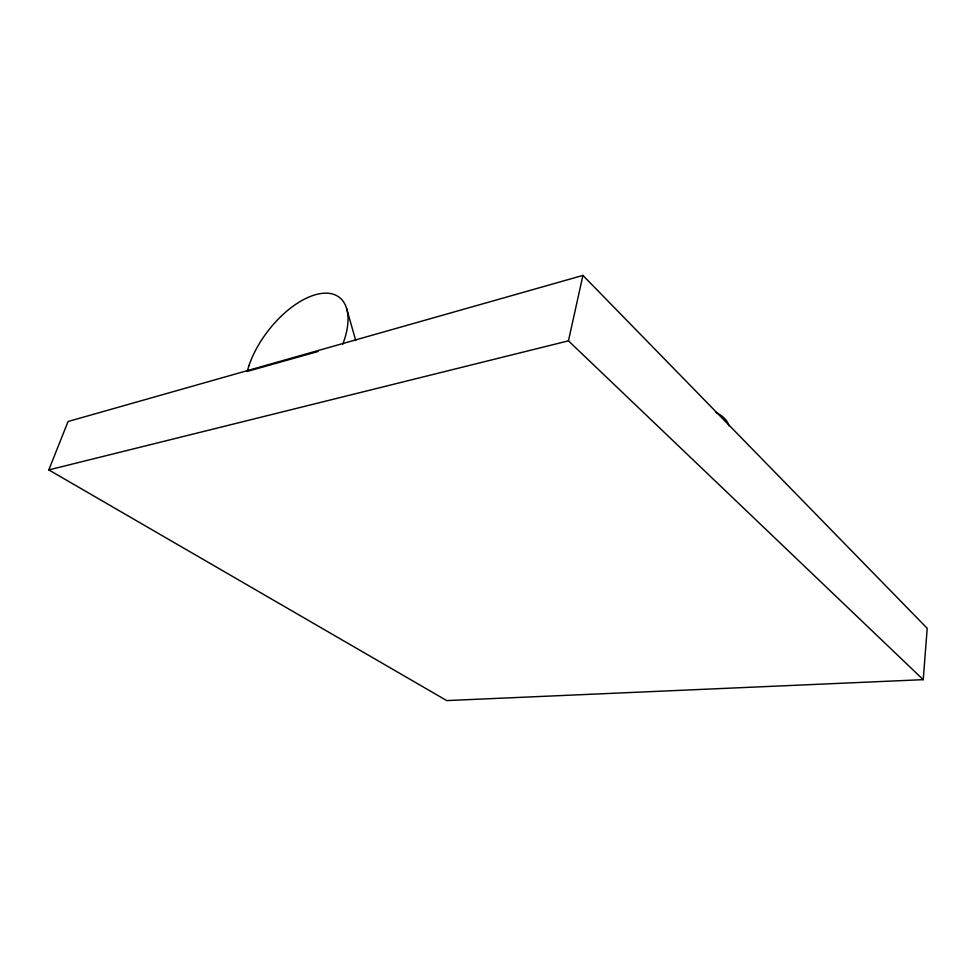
<?xml version="1.0" encoding="UTF-8"?>
<svg xmlns="http://www.w3.org/2000/svg" width="976" height="976" viewBox="0 0 976 976"><rect width="100%" height="100%" fill="white"/><g stroke="black" fill="none" stroke-linecap="round" stroke-linejoin="round"><path stroke-width="1.46" d="M923.235 679.662L927.2 628.3L582.928 275.415L68.076 421.498L48.8 469.907L446.727 700.585L923.235 679.662L568.447 340.844L48.8 469.907M568.447 340.844L582.928 275.415M248.941 365.597L247.172 371.417L318.042 351.506M342.783 344.199L344.821 338.306A70.443 36.149 -52.6 0 0 315.407 294.74A70.443 36.149 -52.6 0 0 248.965 365.585M346.59 308.428L355.74 340.49M715.579 412.177A34.733 17.507 8.6 0 1 728.889 425.817"/></g></svg>
